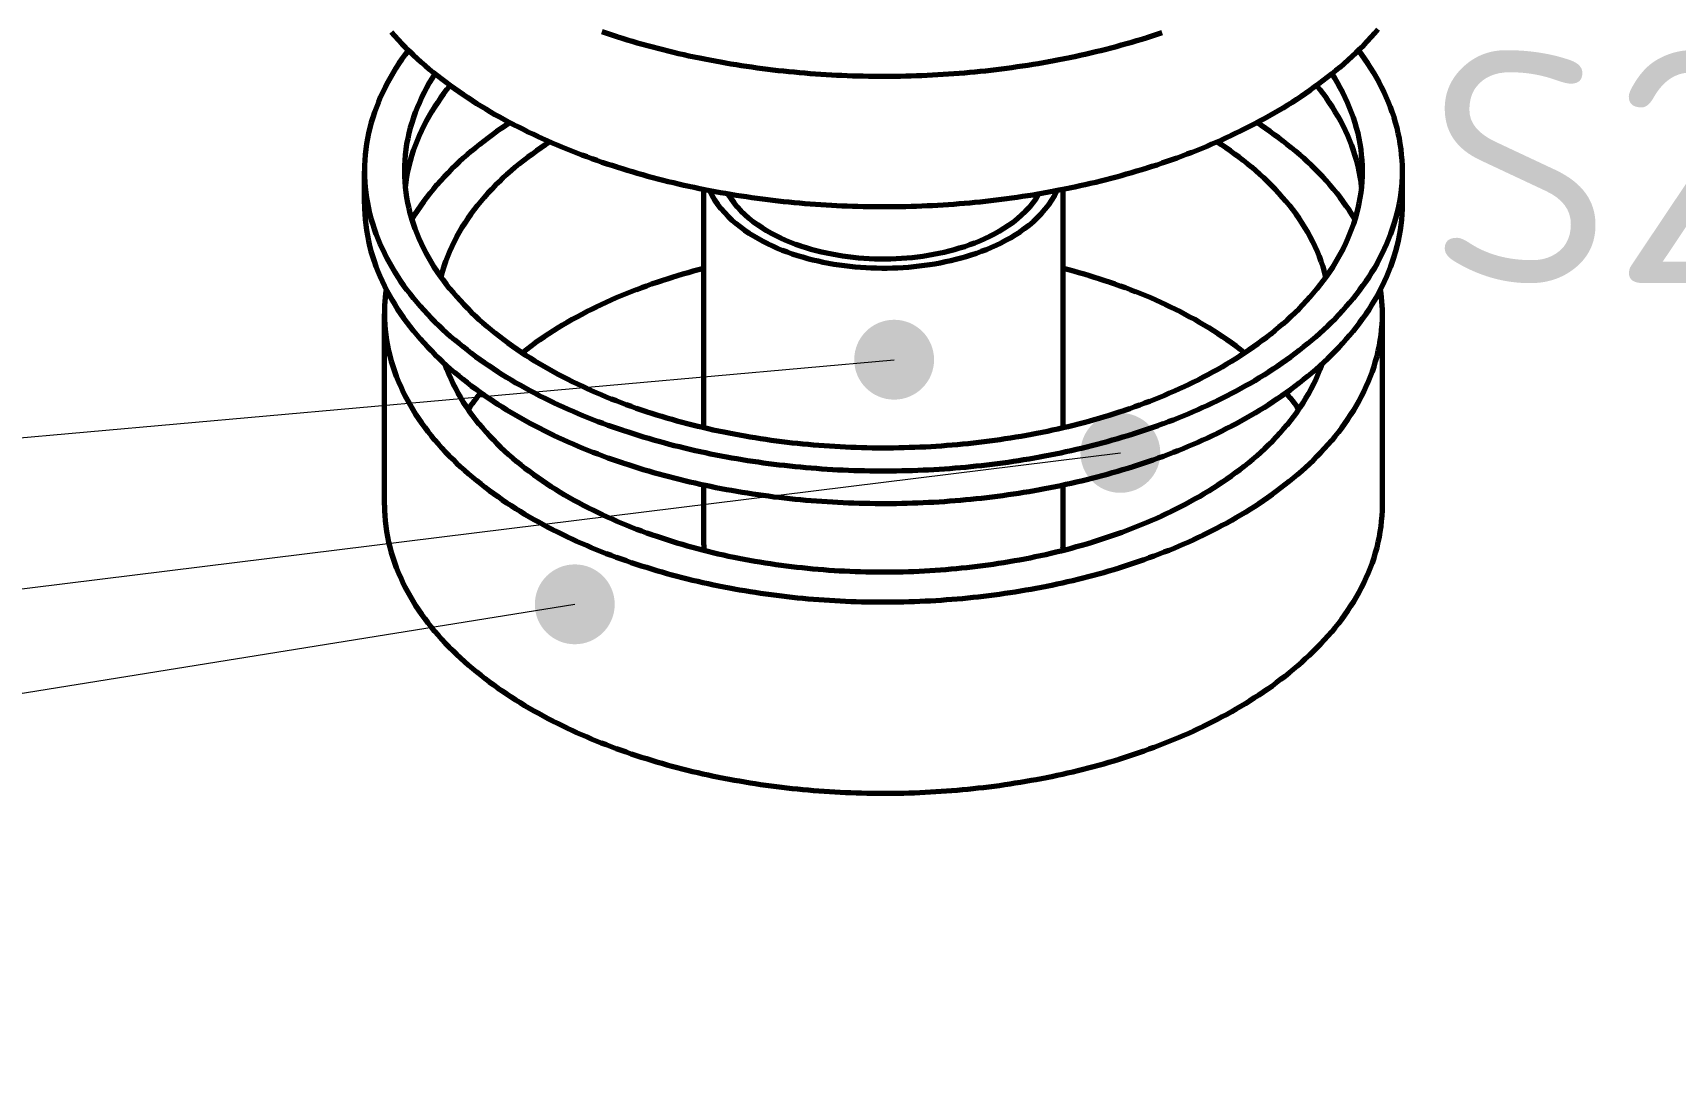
# Model space of a CAD drawing. Header units: millimetres. Extents: x 0 to 841, y 0 to 594.
# Drawn here: x 300.55 to 325.23, y 460.87 to 476.68 of the extents above; entities that cross this region are included whole.
import ezdxf
from ezdxf.enums import TextEntityAlignment as Align

# ---------------------------------------------------------------- set-up
doc = ezdxf.new("R2010")
doc.units = ezdxf.units.MM
for name, color, linetype, lineweight in [('01-VISIBLE', 7, 'CONTINUOUS', 70), ('06-TEXTO', 7, 'CONTINUOUS', 25), ('08-FINA', 5, 'CONTINUOUS', 18)]:
    doc.layers.add(name, color=color, linetype=linetype, lineweight=lineweight)
doc.styles.add('ISO3098', font='isocpeur.ttf')

msp = doc.modelspace()

# ---------------------------------------------------------------- hatches: boundary and pattern name
at = {"layer": '08-FINA'}
h = msp.add_hatch(color=7, dxfattribs=at)
h.dxf.hatch_style = 1
edge = h.paths.add_edge_path()
edge.add_arc((313.493, 471.771), 0.6, 0, 360)
h = msp.add_hatch(color=7, dxfattribs=at)
h.dxf.hatch_style = 1
edge = h.paths.add_edge_path()
edge.add_arc((316.893, 470.371), 0.6, 0, 360)
h = msp.add_hatch(color=7, dxfattribs=at)
h.dxf.hatch_style = 1
edge = h.paths.add_edge_path()
edge.add_arc((308.693, 468.096), 0.6, 0, 360)

# ---------------------------------------------------------------- linework, layer by layer
at = {"layer": '01-VISIBLE'}
for p, q in [((305.532, 474.115), (305.532, 474.605)), ((321.132, 474.115), (321.132, 474.605)), ((310.632, 470.752), (310.632, 474.332)), ((316.032, 470.752), (316.032, 474.332)), ((305.832, 469.588), (305.832, 472.462)), ((320.832, 469.588), (320.832, 472.462)), ((310.632, 468.991), (310.632, 469.89)), ((316.032, 468.991), (316.032, 469.89))]:
    msp.add_line(p, q, dxfattribs=at)
for points in [[(305.931, 476.694), (305.985, 476.634), (306.039, 476.575), (306.094, 476.518), (306.15, 476.461), (306.208, 476.405), (306.266, 476.349), (306.324, 476.295), (306.384, 476.242), (306.444, 476.189), (306.505, 476.137), (306.567, 476.087), (306.63, 476.036), (306.693, 475.987), (306.757, 475.939), (306.821, 475.891), (306.886, 475.844), (306.951, 475.798), (307.017, 475.753), (307.084, 475.709), (307.151, 475.665), (307.218, 475.622), (307.286, 475.58), (307.355, 475.538), (307.424, 475.497), (307.493, 475.457), (307.563, 475.418), (307.633, 475.379), (307.703, 475.341), (307.774, 475.304), (307.845, 475.268), (307.917, 475.232), (307.989, 475.196), (308.061, 475.162), (308.133, 475.128), (308.206, 475.094), (308.279, 475.062), (308.352, 475.029), (308.426, 474.998), (308.5, 474.967), (308.574, 474.937), (308.648, 474.907), (308.723, 474.878), (308.798, 474.849), (308.873, 474.822), (308.948, 474.794), (309.023, 474.767), (309.099, 474.741), (309.175, 474.716), (309.251, 474.691), (309.327, 474.666), (309.403, 474.642), (309.48, 474.619), (309.556, 474.596), (309.633, 474.573), (309.71, 474.551), (309.787, 474.53), (309.865, 474.509), (309.942, 474.489), (310.02, 474.469), (310.097, 474.45), (310.175, 474.431), (310.253, 474.413), (310.331, 474.395), (310.409, 474.378), (310.488, 474.361), (310.566, 474.345), (310.645, 474.329), (310.723, 474.314), (310.802, 474.299), (310.881, 474.285), (310.959, 474.271), (311.038, 474.258), (311.117, 474.245), (311.196, 474.233), (311.275, 474.221), (311.355, 474.209), (311.434, 474.198), (311.513, 474.188), (311.593, 474.178), (311.672, 474.168), (311.752, 474.159), (311.831, 474.15), (311.911, 474.142), (311.991, 474.134), (312.07, 474.127), (312.15, 474.12), (312.23, 474.114), (312.31, 474.108), (312.389, 474.102), (312.469, 474.097), (312.549, 474.093), (312.629, 474.088), (312.709, 474.085), (312.789, 474.081), (312.869, 474.079), (312.949, 474.076), (313.029, 474.074), (313.109, 474.073), (313.189, 474.072), (313.269, 474.071), (313.349, 474.071), (313.429, 474.072), (313.509, 474.072), (313.589, 474.074), (313.669, 474.075), (313.749, 474.077), (313.829, 474.08), (313.909, 474.083), (313.989, 474.086), (314.069, 474.09), (314.149, 474.095), (314.229, 474.099), (314.309, 474.105), (314.389, 474.11), (314.469, 474.116), (314.548, 474.123), (314.628, 474.13), (314.708, 474.138), (314.787, 474.145), (314.867, 474.154), (314.947, 474.163), (315.026, 474.172), (315.106, 474.182), (315.185, 474.192), (315.264, 474.203), (315.344, 474.214), (315.423, 474.226), (315.502, 474.238), (315.581, 474.25), (315.66, 474.264), (315.739, 474.277), (315.817, 474.291), (315.896, 474.306), (315.975, 474.321), (316.053, 474.336), (316.132, 474.352), (316.21, 474.369), (316.288, 474.386), (316.366, 474.403), (316.444, 474.421), (316.522, 474.439), (316.6, 474.458), (316.678, 474.478), (316.755, 474.498), (316.833, 474.518), (316.91, 474.539), (316.987, 474.561), (317.064, 474.583), (317.141, 474.606), (317.217, 474.629), (317.294, 474.652), (317.37, 474.677), (317.446, 474.701), (317.522, 474.727), (317.598, 474.753), (317.673, 474.779), (317.749, 474.806), (317.824, 474.834), (317.899, 474.862), (317.973, 474.891), (318.048, 474.92), (318.122, 474.95), (318.196, 474.98), (318.27, 475.012), (318.343, 475.043), (318.416, 475.076), (318.489, 475.109), (318.562, 475.142), (318.634, 475.177), (318.706, 475.212), (318.778, 475.247), (318.849, 475.283), (318.92, 475.32), (318.991, 475.358), (319.061, 475.396), (319.131, 475.435), (319.201, 475.475)], [(309.099, 476.701), (309.175, 476.675), (309.251, 476.65), (309.327, 476.626), (309.403, 476.602), (309.48, 476.578), (309.556, 476.555), (309.633, 476.533), (309.71, 476.511), (309.787, 476.49), (309.865, 476.469), (309.942, 476.449), (310.02, 476.429), (310.097, 476.41), (310.175, 476.391), (310.253, 476.373), (310.331, 476.355), (310.409, 476.338), (310.488, 476.321), (310.566, 476.305), (310.645, 476.289), (310.723, 476.274), (310.802, 476.259), (310.881, 476.245), (310.959, 476.231), (311.038, 476.217), (311.117, 476.205), (311.196, 476.192), (311.275, 476.18), (311.355, 476.169), (311.434, 476.158), (311.513, 476.147), (311.593, 476.137), (311.672, 476.128), (311.752, 476.118), (311.831, 476.11), (311.911, 476.102), (311.991, 476.094), (312.07, 476.086), (312.15, 476.08), (312.23, 476.073), (312.31, 476.067), (312.389, 476.062), (312.469, 476.057), (312.549, 476.052), (312.629, 476.048), (312.709, 476.044), (312.789, 476.041), (312.869, 476.038), (312.949, 476.036), (313.029, 476.034), (313.109, 476.033), (313.189, 476.032), (313.269, 476.031), (313.349, 476.031), (313.429, 476.031), (313.509, 476.032), (313.589, 476.033), (313.669, 476.035), (313.749, 476.037), (313.829, 476.039), (313.909, 476.042), (313.989, 476.046), (314.069, 476.05), (314.149, 476.054), (314.229, 476.059), (314.309, 476.064), (314.389, 476.07), (314.469, 476.076), (314.548, 476.083), (314.628, 476.09), (314.708, 476.097), (314.787, 476.105), (314.867, 476.113), (314.947, 476.122), (315.026, 476.132), (315.106, 476.142), (315.185, 476.152), (315.264, 476.162), (315.344, 476.174), (315.423, 476.185), (315.502, 476.197), (315.581, 476.21), (315.66, 476.223), (315.739, 476.237), (315.817, 476.251), (315.896, 476.265), (315.975, 476.28), (316.053, 476.296), (316.132, 476.312), (316.21, 476.328), (316.288, 476.345), (316.366, 476.363), (316.444, 476.381), (316.522, 476.399), (316.6, 476.418), (316.678, 476.437), (316.755, 476.457), (316.833, 476.478), (316.91, 476.499), (316.987, 476.52), (317.064, 476.543), (317.141, 476.565), (317.217, 476.588), (317.294, 476.612), (317.37, 476.636), (317.446, 476.661), (317.522, 476.686)], [(319.201, 475.475), (319.271, 475.516), (319.34, 475.557), (319.409, 475.599), (319.478, 475.642), (319.546, 475.686), (319.613, 475.731), (319.68, 475.776), (319.746, 475.822), (319.812, 475.869), (319.878, 475.917), (319.942, 475.965), (320.006, 476.015), (320.07, 476.065), (320.132, 476.116), (320.195, 476.168), (320.256, 476.221), (320.316, 476.274), (320.376, 476.329), (320.435, 476.384), (320.493, 476.441), (320.55, 476.498), (320.606, 476.556), (320.662, 476.615), (320.716, 476.675), (320.769, 476.736)], [(306.193, 476.419), (306.144, 476.353), (306.096, 476.287), (306.05, 476.219), (306.005, 476.15), (305.962, 476.081), (305.921, 476.01), (305.881, 475.938), (305.844, 475.866), (305.808, 475.792), (305.774, 475.718), (305.741, 475.642), (305.711, 475.566), (305.684, 475.489), (305.658, 475.411), (305.634, 475.333), (305.613, 475.254), (305.594, 475.174), (305.578, 475.094), (305.564, 475.013), (305.552, 474.932), (305.543, 474.851), (305.537, 474.769), (305.533, 474.687), (305.532, 474.605)], [(321.132, 474.605), (321.131, 474.687), (321.127, 474.769), (321.12, 474.851), (321.111, 474.932), (321.1, 475.013), (321.086, 475.094), (321.069, 475.174), (321.051, 475.254), (321.029, 475.333), (321.006, 475.411), (320.98, 475.489), (320.952, 475.566), (320.922, 475.642), (320.89, 475.718), (320.856, 475.792), (320.82, 475.866), (320.782, 475.938), (320.743, 476.01), (320.701, 476.081), (320.658, 476.15), (320.614, 476.219), (320.568, 476.287), (320.52, 476.353), (320.471, 476.419)], [(306.592, 476.067), (306.548, 475.998), (306.506, 475.928), (306.466, 475.856), (306.427, 475.784), (306.391, 475.711), (306.357, 475.636), (306.325, 475.561), (306.295, 475.485), (306.267, 475.408), (306.242, 475.33), (306.219, 475.252), (306.199, 475.172), (306.182, 475.093), (306.166, 475.012), (306.154, 474.931), (306.144, 474.85), (306.137, 474.769), (306.133, 474.687), (306.132, 474.605)], [(306.822, 475.891), (306.771, 475.828), (306.722, 475.763), (306.674, 475.698), (306.628, 475.632), (306.583, 475.564), (306.541, 475.496), (306.499, 475.426), (306.46, 475.356), (306.422, 475.284), (306.387, 475.212), (306.353, 475.138), (306.322, 475.063), (306.292, 474.988), (306.265, 474.912), (306.241, 474.835), (306.218, 474.757), (306.198, 474.679), (306.181, 474.6), (306.166, 474.52), (306.154, 474.441), (306.144, 474.36)], [(320.519, 474.36), (320.51, 474.441), (320.498, 474.52), (320.483, 474.6), (320.465, 474.679), (320.445, 474.757), (320.423, 474.835), (320.398, 474.912), (320.371, 474.988), (320.342, 475.063), (320.311, 475.138), (320.277, 475.212), (320.241, 475.284), (320.204, 475.356), (320.164, 475.426), (320.123, 475.496), (320.08, 475.564), (320.036, 475.632), (319.989, 475.698), (319.942, 475.763), (319.893, 475.828), (319.842, 475.891)], [(320.532, 474.605), (320.53, 474.687), (320.526, 474.769), (320.519, 474.85), (320.51, 474.931), (320.497, 475.012), (320.482, 475.093), (320.465, 475.172), (320.444, 475.252), (320.422, 475.33), (320.396, 475.408), (320.369, 475.485), (320.339, 475.561), (320.307, 475.636), (320.273, 475.711), (320.236, 475.784), (320.198, 475.856), (320.158, 475.928), (320.116, 475.998), (320.072, 476.067)], [(307.718, 475.333), (307.651, 475.289), (307.585, 475.244), (307.519, 475.198), (307.453, 475.151), (307.389, 475.103), (307.325, 475.054), (307.261, 475.005), (307.199, 474.954), (307.137, 474.903), (307.076, 474.85), (307.016, 474.797), (306.957, 474.743), (306.898, 474.687), (306.841, 474.631), (306.784, 474.574), (306.729, 474.516), (306.675, 474.456), (306.622, 474.396), (306.57, 474.335), (306.519, 474.272), (306.469, 474.209), (306.421, 474.144), (306.374, 474.079), (306.329, 474.012), (306.285, 473.945), (306.243, 473.876)], [(320.42, 473.876), (320.378, 473.945), (320.335, 474.012), (320.289, 474.079), (320.243, 474.144), (320.194, 474.209), (320.145, 474.272), (320.094, 474.335), (320.042, 474.396), (319.989, 474.456), (319.935, 474.516), (319.879, 474.574), (319.823, 474.631), (319.765, 474.687), (319.707, 474.743), (319.648, 474.797), (319.588, 474.85), (319.527, 474.903), (319.465, 474.954), (319.402, 475.005), (319.339, 475.054), (319.275, 475.103), (319.21, 475.151), (319.145, 475.198), (319.079, 475.244), (319.013, 475.289), (318.945, 475.333)], [(308.317, 475.045), (308.25, 475), (308.183, 474.955), (308.116, 474.908), (308.051, 474.861), (307.986, 474.813), (307.922, 474.763), (307.859, 474.713), (307.796, 474.661), (307.735, 474.609), (307.674, 474.555), (307.614, 474.501), (307.556, 474.445), (307.498, 474.388), (307.442, 474.33), (307.387, 474.271), (307.333, 474.21), (307.28, 474.149), (307.229, 474.086), (307.179, 474.022), (307.131, 473.957), (307.084, 473.891), (307.04, 473.824), (306.996, 473.755), (306.955, 473.686), (306.916, 473.615), (306.878, 473.543), (306.843, 473.471), (306.81, 473.397), (306.779, 473.322), (306.751, 473.246), (306.725, 473.17), (306.701, 473.092), (306.68, 473.014)], [(319.983, 473.014), (319.963, 473.092), (319.939, 473.17), (319.913, 473.246), (319.885, 473.322), (319.854, 473.397), (319.821, 473.471), (319.786, 473.543), (319.748, 473.615), (319.709, 473.686), (319.667, 473.755), (319.624, 473.824), (319.579, 473.891), (319.533, 473.957), (319.484, 474.022), (319.435, 474.086), (319.384, 474.149), (319.331, 474.21), (319.277, 474.271), (319.222, 474.33), (319.165, 474.388), (319.108, 474.445), (319.049, 474.501), (318.99, 474.555), (318.929, 474.609), (318.868, 474.661), (318.805, 474.713), (318.742, 474.763), (318.678, 474.813), (318.613, 474.861), (318.547, 474.908), (318.481, 474.955), (318.414, 475), (318.346, 475.045)], [(305.532, 474.605), (305.533, 474.525), (305.537, 474.445), (305.543, 474.365), (305.552, 474.285), (305.563, 474.205), (305.576, 474.126), (305.592, 474.048), (305.61, 473.969), (305.63, 473.892), (305.653, 473.815), (305.678, 473.739), (305.705, 473.663), (305.733, 473.588), (305.764, 473.514), (305.797, 473.441), (305.832, 473.368), (305.868, 473.297), (305.907, 473.226), (305.946, 473.157), (305.988, 473.088), (306.031, 473.02), (306.076, 472.953), (306.121, 472.888), (306.169, 472.823), (306.217, 472.759), (306.267, 472.696), (306.319, 472.634), (306.371, 472.573), (306.424, 472.514), (306.479, 472.455), (306.534, 472.397), (306.591, 472.34), (306.648, 472.284), (306.707, 472.229), (306.766, 472.174), (306.826, 472.121), (306.887, 472.069), (306.948, 472.017), (307.011, 471.967), (307.074, 471.917), (307.138, 471.868), (307.202, 471.821), (307.267, 471.773), (307.333, 471.727), (307.399, 471.682), (307.465, 471.637), (307.533, 471.594), (307.601, 471.551), (307.669, 471.508), (307.738, 471.467), (307.807, 471.426), (307.877, 471.387), (307.947, 471.347), (308.017, 471.309), (308.088, 471.271), (308.159, 471.235), (308.231, 471.198), (308.303, 471.163), (308.375, 471.128), (308.448, 471.094), (308.521, 471.061), (308.594, 471.028), (308.668, 470.996), (308.742, 470.964), (308.816, 470.934), (308.89, 470.903), (308.965, 470.874), (309.04, 470.845), (309.115, 470.817), (309.19, 470.789), (309.266, 470.762), (309.341, 470.736), (309.417, 470.71), (309.494, 470.685), (309.57, 470.66), (309.647, 470.636), (309.723, 470.613), (309.8, 470.59), (309.877, 470.568), (309.955, 470.546), (310.032, 470.525), (310.11, 470.504), (310.187, 470.484), (310.265, 470.465), (310.343, 470.446), (310.421, 470.427), (310.5, 470.409), (310.578, 470.392), (310.656, 470.375), (310.735, 470.359), (310.814, 470.343), (310.892, 470.328), (310.971, 470.313), (311.05, 470.299), (311.129, 470.285), (311.209, 470.272), (311.288, 470.259), (311.367, 470.247), (311.447, 470.235), (311.526, 470.224), (311.606, 470.214), (311.685, 470.203), (311.765, 470.194), (311.845, 470.185), (311.924, 470.176), (312.004, 470.168), (312.084, 470.16), (312.164, 470.153), (312.244, 470.146), (312.324, 470.14), (312.404, 470.134), (312.484, 470.129), (312.564, 470.124), (312.644, 470.119), (312.725, 470.116), (312.805, 470.112), (312.885, 470.109), (312.965, 470.107), (313.045, 470.105), (313.126, 470.103), (313.206, 470.102), (313.286, 470.102), (313.366, 470.102), (313.447, 470.102), (313.527, 470.103), (313.607, 470.105), (313.687, 470.107), (313.768, 470.109), (313.848, 470.112), (313.928, 470.115), (314.008, 470.119), (314.088, 470.123), (314.169, 470.128), (314.249, 470.133), (314.329, 470.139), (314.409, 470.145), (314.489, 470.152), (314.569, 470.159), (314.648, 470.167), (314.728, 470.175), (314.808, 470.183), (314.888, 470.192), (314.968, 470.202), (315.047, 470.212), (315.127, 470.223), (315.206, 470.234), (315.286, 470.245), (315.365, 470.258), (315.444, 470.27), (315.523, 470.283), (315.602, 470.297), (315.681, 470.311), (315.76, 470.326), (315.839, 470.341), (315.918, 470.357), (315.997, 470.373), (316.075, 470.39), (316.153, 470.407), (316.232, 470.425), (316.31, 470.443), (316.388, 470.462), (316.466, 470.481), (316.543, 470.501), (316.621, 470.522), (316.698, 470.543), (316.776, 470.565), (316.853, 470.587), (316.93, 470.61), (317.007, 470.633), (317.083, 470.657), (317.16, 470.681), (317.236, 470.707), (317.312, 470.732), (317.388, 470.759), (317.463, 470.785), (317.539, 470.813), (317.614, 470.841), (317.689, 470.87), (317.763, 470.899), (317.838, 470.929), (317.912, 470.96), (317.986, 470.991), (318.06, 471.023), (318.133, 471.056), (318.206, 471.089), (318.279, 471.123), (318.351, 471.158), (318.423, 471.193), (318.495, 471.23), (318.566, 471.266), (318.637, 471.304), (318.707, 471.342), (318.778, 471.381), (318.847, 471.421)], [(306.132, 474.605), (306.133, 474.525), (306.137, 474.445), (306.144, 474.365), (306.153, 474.285), (306.165, 474.206), (306.18, 474.127), (306.197, 474.048), (306.216, 473.97), (306.238, 473.893), (306.263, 473.817), (306.289, 473.741), (306.318, 473.666), (306.349, 473.592), (306.382, 473.519), (306.417, 473.446), (306.454, 473.375), (306.493, 473.305), (306.534, 473.236), (306.576, 473.168), (306.62, 473.1), (306.666, 473.034), (306.713, 472.969), (306.761, 472.905), (306.811, 472.842), (306.863, 472.781), (306.915, 472.72), (306.969, 472.66), (307.024, 472.601), (307.08, 472.544), (307.136, 472.487), (307.194, 472.432), (307.253, 472.377), (307.313, 472.324), (307.374, 472.271), (307.436, 472.22), (307.498, 472.169), (307.561, 472.119), (307.625, 472.071), (307.689, 472.023), (307.755, 471.976), (307.821, 471.93), (307.887, 471.885), (307.954, 471.841), (308.022, 471.798), (308.09, 471.755), (308.159, 471.714), (308.228, 471.673), (308.298, 471.633), (308.368, 471.594), (308.438, 471.556), (308.509, 471.519), (308.581, 471.482), (308.653, 471.446), (308.725, 471.411), (308.797, 471.376), (308.87, 471.343), (308.943, 471.31), (309.017, 471.277), (309.091, 471.246), (309.165, 471.215), (309.239, 471.185), (309.314, 471.156), (309.389, 471.127), (309.464, 471.099), (309.54, 471.072), (309.616, 471.045), (309.691, 471.019), (309.768, 470.993), (309.844, 470.969), (309.921, 470.944), (309.997, 470.921), (310.074, 470.898), (310.151, 470.876), (310.229, 470.854), (310.306, 470.833), (310.384, 470.813), (310.462, 470.793), (310.54, 470.774), (310.618, 470.755), (310.696, 470.737), (310.774, 470.719), (310.853, 470.702), (310.931, 470.686), (311.01, 470.67), (311.089, 470.655), (311.168, 470.64), (311.247, 470.626), (311.326, 470.613), (311.405, 470.6), (311.485, 470.587), (311.564, 470.576), (311.644, 470.564), (311.723, 470.553), (311.803, 470.543), (311.883, 470.533), (311.962, 470.524), (312.042, 470.516), (312.122, 470.507), (312.202, 470.5), (312.282, 470.493), (312.362, 470.486), (312.442, 470.48), (312.522, 470.475), (312.602, 470.47), (312.682, 470.465), (312.763, 470.461), (312.843, 470.458), (312.923, 470.455), (313.003, 470.453), (313.084, 470.451), (313.164, 470.449), (313.244, 470.449), (313.324, 470.448), (313.405, 470.449), (313.485, 470.449), (313.565, 470.45), (313.646, 470.452), (313.726, 470.455), (313.806, 470.457), (313.886, 470.461), (313.967, 470.464), (314.047, 470.469), (314.127, 470.474), (314.207, 470.479), (314.287, 470.485), (314.367, 470.491), (314.447, 470.498), (314.527, 470.506), (314.607, 470.514), (314.687, 470.523), (314.767, 470.532), (314.846, 470.541), (314.926, 470.551), (315.005, 470.562), (315.085, 470.573), (315.164, 470.585), (315.244, 470.598), (315.323, 470.61), (315.402, 470.624), (315.481, 470.638), (315.56, 470.652), (315.639, 470.667), (315.718, 470.683), (315.796, 470.699), (315.875, 470.716), (315.953, 470.734), (316.032, 470.752), (316.11, 470.77), (316.188, 470.789), (316.265, 470.809), (316.343, 470.829), (316.421, 470.85), (316.498, 470.872), (316.575, 470.894), (316.652, 470.917), (316.729, 470.94), (316.806, 470.964), (316.882, 470.989), (316.958, 471.014), (317.034, 471.04), (317.11, 471.067), (317.186, 471.094), (317.261, 471.122), (317.336, 471.15), (317.411, 471.18), (317.485, 471.21), (317.559, 471.24), (317.633, 471.272), (317.707, 471.304), (317.78, 471.337), (317.853, 471.37), (317.926, 471.404), (317.998, 471.439), (318.07, 471.475), (318.141, 471.512), (318.212, 471.549), (318.283, 471.587), (318.353, 471.626), (318.423, 471.666)], [(318.423, 471.666), (318.493, 471.707), (318.562, 471.748), (318.63, 471.791), (318.698, 471.834), (318.766, 471.878), (318.833, 471.923), (318.899, 471.969), (318.964, 472.016), (319.029, 472.064), (319.093, 472.112), (319.157, 472.162), (319.22, 472.213), (319.282, 472.264), (319.343, 472.317), (319.403, 472.37), (319.462, 472.425), (319.52, 472.481), (319.578, 472.537), (319.634, 472.595), (319.689, 472.654), (319.743, 472.714), (319.796, 472.775), (319.848, 472.837), (319.898, 472.9), (319.947, 472.964), (319.994, 473.029), (320.04, 473.095), (320.084, 473.162), (320.127, 473.231), (320.168, 473.3), (320.207, 473.371), (320.244, 473.442), (320.28, 473.515), (320.313, 473.588), (320.344, 473.662), (320.373, 473.738), (320.4, 473.814), (320.425, 473.89), (320.447, 473.968), (320.466, 474.046), (320.484, 474.125), (320.498, 474.204), (320.51, 474.284), (320.52, 474.364), (320.526, 474.444), (320.531, 474.525), (320.532, 474.605)], [(318.847, 471.421), (318.917, 471.461), (318.986, 471.503), (319.054, 471.545), (319.122, 471.588), (319.19, 471.632), (319.257, 471.676), (319.323, 471.722), (319.389, 471.768), (319.454, 471.815), (319.519, 471.863), (319.583, 471.912), (319.646, 471.962), (319.709, 472.012), (319.771, 472.064), (319.832, 472.116), (319.892, 472.169), (319.952, 472.224), (320.01, 472.279), (320.068, 472.335), (320.125, 472.392), (320.18, 472.45), (320.235, 472.509), (320.289, 472.569), (320.341, 472.63), (320.393, 472.692), (320.443, 472.755), (320.492, 472.819), (320.539, 472.884), (320.586, 472.949), (320.63, 473.016), (320.674, 473.084), (320.715, 473.153), (320.755, 473.223), (320.794, 473.294), (320.83, 473.365), (320.865, 473.438), (320.898, 473.511), (320.929, 473.585), (320.958, 473.66), (320.985, 473.736), (321.01, 473.813), (321.033, 473.89), (321.053, 473.968), (321.072, 474.046), (321.087, 474.125), (321.101, 474.204), (321.112, 474.284), (321.121, 474.364), (321.127, 474.444), (321.131, 474.525), (321.132, 474.605)], [(305.543, 474.36), (305.54, 474.32), (305.537, 474.279), (305.535, 474.238), (305.533, 474.197), (305.532, 474.156), (305.532, 474.115)], [(310.718, 474.315), (310.754, 474.243), (310.795, 474.173), (310.84, 474.107), (310.889, 474.043), (310.941, 473.982), (310.997, 473.924), (311.055, 473.869), (311.116, 473.816), (311.179, 473.766), (311.244, 473.718), (311.31, 473.673), (311.378, 473.631), (311.448, 473.59), (311.518, 473.552), (311.59, 473.515), (311.663, 473.481), (311.737, 473.449), (311.811, 473.419), (311.886, 473.39), (311.962, 473.363), (312.038, 473.338), (312.115, 473.315), (312.193, 473.293), (312.271, 473.273), (312.349, 473.255), (312.428, 473.238), (312.506, 473.222), (312.586, 473.208), (312.665, 473.196), (312.745, 473.185), (312.825, 473.176), (312.905, 473.167), (312.985, 473.161), (313.065, 473.155), (313.145, 473.151), (313.226, 473.149), (313.306, 473.148), (313.386, 473.148), (313.467, 473.15), (313.547, 473.153), (313.628, 473.157), (313.708, 473.163), (313.788, 473.17), (313.868, 473.179), (313.948, 473.189), (314.027, 473.2), (314.106, 473.213), (314.186, 473.228), (314.264, 473.244), (314.343, 473.261), (314.421, 473.28), (314.499, 473.301), (314.576, 473.323), (314.653, 473.347), (314.729, 473.373), (314.805, 473.4), (314.879, 473.429), (314.954, 473.46), (315.027, 473.493), (315.099, 473.528), (315.171, 473.565), (315.241, 473.604)], [(310.994, 474.265), (311.036, 474.196), (311.083, 474.131), (311.134, 474.068), (311.189, 474.009), (311.247, 473.953), (311.308, 473.899), (311.371, 473.849), (311.437, 473.801), (311.504, 473.756), (311.573, 473.714), (311.643, 473.674), (311.715, 473.636), (311.787, 473.601), (311.861, 473.568), (311.936, 473.537), (312.011, 473.508), (312.088, 473.481), (312.165, 473.456), (312.242, 473.433), (312.32, 473.412), (312.399, 473.392), (312.478, 473.375), (312.557, 473.359), (312.636, 473.344), (312.716, 473.332), (312.796, 473.32), (312.877, 473.311), (312.957, 473.303), (313.038, 473.297), (313.118, 473.292), (313.199, 473.288), (313.28, 473.287), (313.361, 473.286), (313.442, 473.288), (313.523, 473.291), (313.603, 473.295), (313.684, 473.301), (313.764, 473.308), (313.845, 473.318), (313.925, 473.328), (314.005, 473.341), (314.085, 473.354), (314.164, 473.37), (314.243, 473.387), (314.322, 473.406), (314.4, 473.427), (314.477, 473.45), (314.554, 473.474), (314.631, 473.5), (314.707, 473.529), (314.782, 473.559), (314.856, 473.592), (314.929, 473.626), (315.001, 473.663), (315.071, 473.702)], [(315.071, 473.702), (315.143, 473.745), (315.212, 473.791), (315.28, 473.839), (315.345, 473.89), (315.408, 473.945), (315.468, 474.002), (315.525, 474.063), (315.578, 474.127), (315.626, 474.195), (315.67, 474.265)], [(315.241, 473.604), (315.314, 473.648), (315.385, 473.694), (315.454, 473.743), (315.521, 473.794), (315.586, 473.849), (315.649, 473.906), (315.708, 473.966), (315.764, 474.03), (315.816, 474.096), (315.864, 474.166), (315.908, 474.239), (315.945, 474.315)], [(321.132, 474.115), (321.132, 474.156), (321.131, 474.197), (321.129, 474.238), (321.127, 474.279), (321.124, 474.32), (321.12, 474.36)], [(305.532, 474.115), (305.533, 474.035), (305.537, 473.955), (305.543, 473.875), (305.552, 473.795), (305.563, 473.716), (305.576, 473.636), (305.592, 473.558), (305.61, 473.48), (305.63, 473.402), (305.653, 473.325), (305.678, 473.249), (305.705, 473.173), (305.733, 473.098), (305.764, 473.024), (305.797, 472.951), (305.832, 472.878), (305.868, 472.807), (305.907, 472.736), (305.946, 472.667), (305.988, 472.598), (306.031, 472.53), (306.076, 472.464), (306.121, 472.398), (306.169, 472.333), (306.217, 472.269), (306.267, 472.206), (306.319, 472.144), (306.371, 472.084), (306.424, 472.024), (306.479, 471.965), (306.534, 471.907), (306.591, 471.85), (306.648, 471.794), (306.707, 471.739), (306.766, 471.684), (306.826, 471.631), (306.887, 471.579), (306.948, 471.527), (307.011, 471.477), (307.074, 471.427), (307.138, 471.379), (307.202, 471.331), (307.267, 471.284), (307.333, 471.237), (307.399, 471.192), (307.465, 471.147), (307.533, 471.104), (307.601, 471.061), (307.669, 471.019), (307.738, 470.977), (307.807, 470.937), (307.877, 470.897), (307.947, 470.858), (308.017, 470.819), (308.088, 470.782), (308.159, 470.745), (308.231, 470.708), (308.303, 470.673), (308.375, 470.638), (308.448, 470.604), (308.521, 470.571), (308.594, 470.538), (308.668, 470.506), (308.742, 470.474), (308.816, 470.444), (308.89, 470.414), (308.965, 470.384), (309.04, 470.355), (309.115, 470.327), (309.19, 470.299), (309.266, 470.272), (309.341, 470.246), (309.417, 470.22), (309.494, 470.195), (309.57, 470.17), (309.647, 470.146), (309.723, 470.123), (309.8, 470.1), (309.877, 470.078), (309.955, 470.056), (310.032, 470.035), (310.11, 470.014), (310.187, 469.994), (310.265, 469.975), (310.343, 469.956), (310.421, 469.937), (310.5, 469.919), (310.578, 469.902), (310.656, 469.885), (310.735, 469.869), (310.814, 469.853), (310.892, 469.838), (310.971, 469.823), (311.05, 469.809), (311.129, 469.795), (311.209, 469.782), (311.288, 469.769), (311.367, 469.757), (311.447, 469.746), (311.526, 469.734), (311.606, 469.724), (311.685, 469.713), (311.765, 469.704), (311.845, 469.695), (311.924, 469.686), (312.004, 469.678), (312.084, 469.67), (312.164, 469.663), (312.244, 469.656), (312.324, 469.65), (312.404, 469.644), (312.484, 469.639), (312.564, 469.634), (312.644, 469.63), (312.725, 469.626), (312.805, 469.622), (312.885, 469.619), (312.965, 469.617), (313.045, 469.615), (313.126, 469.614), (313.206, 469.613), (313.286, 469.612), (313.366, 469.612), (313.447, 469.612), (313.527, 469.613), (313.607, 469.615), (313.687, 469.617), (313.768, 469.619), (313.848, 469.622), (313.928, 469.625), (314.008, 469.629), (314.088, 469.633), (314.169, 469.638), (314.249, 469.643), (314.329, 469.649), (314.409, 469.655), (314.489, 469.662), (314.569, 469.669), (314.648, 469.677), (314.728, 469.685), (314.808, 469.693), (314.888, 469.702), (314.968, 469.712), (315.047, 469.722), (315.127, 469.733), (315.206, 469.744), (315.286, 469.756), (315.365, 469.768), (315.444, 469.78), (315.523, 469.793), (315.602, 469.807), (315.681, 469.821), (315.76, 469.836), (315.839, 469.851), (315.918, 469.867), (315.997, 469.883), (316.075, 469.9), (316.153, 469.917), (316.232, 469.935), (316.31, 469.953), (316.388, 469.972), (316.466, 469.991), (316.543, 470.011), (316.621, 470.032), (316.698, 470.053), (316.776, 470.075), (316.853, 470.097), (316.93, 470.12), (317.007, 470.143), (317.083, 470.167), (317.16, 470.192), (317.236, 470.217), (317.312, 470.242), (317.388, 470.269), (317.463, 470.296), (317.539, 470.323), (317.614, 470.351), (317.689, 470.38), (317.763, 470.409), (317.838, 470.439), (317.912, 470.47), (317.986, 470.501), (318.06, 470.533), (318.133, 470.566), (318.206, 470.599), (318.279, 470.633), (318.351, 470.668), (318.423, 470.704), (318.495, 470.74), (318.566, 470.776), (318.637, 470.814), (318.707, 470.852), (318.778, 470.891), (318.847, 470.931)], [(318.847, 470.931), (318.917, 470.972), (318.986, 471.013), (319.054, 471.055), (319.122, 471.098), (319.19, 471.142), (319.257, 471.186), (319.323, 471.232), (319.389, 471.278), (319.454, 471.325), (319.519, 471.373), (319.583, 471.422), (319.646, 471.472), (319.709, 471.522), (319.771, 471.574), (319.832, 471.626), (319.892, 471.679), (319.952, 471.734), (320.01, 471.789), (320.068, 471.845), (320.125, 471.902), (320.18, 471.96), (320.235, 472.019), (320.289, 472.079), (320.341, 472.14), (320.393, 472.202), (320.443, 472.265), (320.492, 472.329), (320.539, 472.394), (320.586, 472.46), (320.63, 472.526), (320.674, 472.594), (320.715, 472.663), (320.755, 472.733), (320.794, 472.804), (320.83, 472.875), (320.865, 472.948), (320.898, 473.021), (320.929, 473.095), (320.958, 473.171), (320.985, 473.246), (321.01, 473.323), (321.033, 473.4), (321.053, 473.478), (321.072, 473.556), (321.087, 473.635), (321.101, 473.715), (321.112, 473.794), (321.121, 473.874), (321.127, 473.954), (321.131, 474.035), (321.132, 474.115)], [(310.632, 473.141), (310.553, 473.12), (310.473, 473.099), (310.395, 473.077), (310.316, 473.055), (310.237, 473.032), (310.159, 473.008), (310.081, 472.983), (310.003, 472.958), (309.925, 472.932), (309.848, 472.905), (309.771, 472.878), (309.694, 472.85), (309.617, 472.821), (309.541, 472.791), (309.465, 472.761), (309.389, 472.73), (309.314, 472.698), (309.239, 472.665), (309.164, 472.631), (309.09, 472.597), (309.016, 472.562), (308.942, 472.526), (308.869, 472.489), (308.797, 472.451), (308.724, 472.412), (308.653, 472.373), (308.581, 472.332), (308.511, 472.291), (308.441, 472.248), (308.371, 472.205), (308.302, 472.161), (308.234, 472.116), (308.166, 472.069), (308.099, 472.022), (308.033, 471.974), (307.968, 471.925), (307.903, 471.875)], [(318.761, 471.875), (318.696, 471.925), (318.631, 471.974), (318.564, 472.022), (318.497, 472.069), (318.43, 472.116), (318.361, 472.161), (318.293, 472.205), (318.223, 472.248), (318.153, 472.291), (318.082, 472.332), (318.011, 472.373), (317.939, 472.412), (317.867, 472.451), (317.795, 472.489), (317.722, 472.526), (317.648, 472.562), (317.574, 472.597), (317.5, 472.631), (317.425, 472.665), (317.35, 472.698), (317.275, 472.73), (317.199, 472.761), (317.123, 472.791), (317.047, 472.821), (316.97, 472.85), (316.893, 472.878), (316.816, 472.905), (316.739, 472.932), (316.661, 472.958), (316.583, 472.983), (316.505, 473.008), (316.427, 473.032), (316.348, 473.055), (316.269, 473.077), (316.19, 473.099), (316.111, 473.12), (316.032, 473.141)], [(305.858, 472.826), (305.85, 472.766), (305.844, 472.705), (305.839, 472.644), (305.835, 472.584), (305.833, 472.523), (305.832, 472.462)], [(320.832, 472.462), (320.831, 472.523), (320.829, 472.584), (320.825, 472.644), (320.82, 472.705), (320.813, 472.766), (320.805, 472.826)], [(305.832, 472.462), (305.833, 472.382), (305.837, 472.302), (305.843, 472.222), (305.852, 472.143), (305.864, 472.063), (305.878, 471.984), (305.894, 471.906), (305.913, 471.828), (305.934, 471.751), (305.957, 471.674), (305.982, 471.599), (306.01, 471.523), (306.04, 471.449), (306.072, 471.376), (306.105, 471.303), (306.141, 471.231), (306.179, 471.161), (306.218, 471.091), (306.259, 471.022), (306.301, 470.954), (306.345, 470.887), (306.391, 470.821), (306.438, 470.757), (306.486, 470.693), (306.536, 470.63), (306.587, 470.568), (306.639, 470.508), (306.692, 470.448), (306.747, 470.389), (306.802, 470.332), (306.859, 470.275), (306.916, 470.219), (306.975, 470.164), (307.034, 470.111), (307.094, 470.058), (307.155, 470.006), (307.217, 469.955), (307.279, 469.905), (307.343, 469.856), (307.406, 469.807), (307.471, 469.76), (307.536, 469.714), (307.602, 469.668), (307.668, 469.623), (307.735, 469.579), (307.803, 469.536), (307.871, 469.494), (307.939, 469.452), (308.008, 469.412), (308.078, 469.372), (308.148, 469.333), (308.218, 469.295), (308.289, 469.257), (308.36, 469.22), (308.431, 469.184), (308.503, 469.149), (308.575, 469.114), (308.648, 469.08), (308.721, 469.047), (308.794, 469.014), (308.867, 468.983), (308.941, 468.951), (309.015, 468.921), (309.089, 468.891), (309.164, 468.862), (309.239, 468.834), (309.314, 468.806), (309.389, 468.778), (309.464, 468.752), (309.54, 468.726), (309.616, 468.701), (309.692, 468.676), (309.769, 468.652), (309.845, 468.628), (309.922, 468.605), (309.999, 468.583), (310.076, 468.561), (310.153, 468.54), (310.23, 468.519), (310.308, 468.499), (310.386, 468.48), (310.463, 468.461), (310.541, 468.443), (310.619, 468.425), (310.698, 468.408), (310.776, 468.391), (310.854, 468.375), (310.933, 468.359), (311.011, 468.344), (311.09, 468.33), (311.169, 468.316), (311.248, 468.302), (311.327, 468.289), (311.406, 468.277), (311.485, 468.265), (311.564, 468.254), (311.644, 468.243), (311.723, 468.233), (311.803, 468.223), (311.882, 468.213), (311.962, 468.205), (312.041, 468.196), (312.121, 468.189), (312.201, 468.181), (312.281, 468.175), (312.36, 468.168), (312.44, 468.163), (312.52, 468.157), (312.6, 468.152), (312.68, 468.148), (312.76, 468.144), (312.84, 468.141), (312.92, 468.138), (313, 468.136), (313.08, 468.134), (313.16, 468.133), (313.24, 468.132), (313.32, 468.132), (313.4, 468.132), (313.48, 468.133), (313.56, 468.134), (313.64, 468.135), (313.72, 468.138), (313.8, 468.14), (313.88, 468.143), (313.96, 468.147), (314.04, 468.151), (314.12, 468.156), (314.2, 468.161), (314.28, 468.167), (314.36, 468.173), (314.44, 468.179), (314.519, 468.186), (314.599, 468.194), (314.679, 468.202), (314.758, 468.211), (314.838, 468.22), (314.917, 468.23), (314.997, 468.24), (315.076, 468.251), (315.155, 468.262), (315.235, 468.273), (315.314, 468.286), (315.393, 468.298), (315.472, 468.312), (315.551, 468.326), (315.629, 468.34), (315.708, 468.355), (315.786, 468.37), (315.865, 468.386), (315.943, 468.403), (316.022, 468.42), (316.1, 468.437), (316.178, 468.456), (316.255, 468.474), (316.333, 468.494), (316.411, 468.513), (316.488, 468.534), (316.565, 468.555), (316.642, 468.576), (316.719, 468.599), (316.796, 468.621), (316.873, 468.645), (316.949, 468.669), (317.025, 468.693), (317.101, 468.718), (317.177, 468.744), (317.253, 468.771), (317.328, 468.798), (317.403, 468.825), (317.478, 468.854), (317.553, 468.883), (317.627, 468.912), (317.701, 468.942), (317.775, 468.973), (317.849, 469.005), (317.922, 469.037), (317.995, 469.07), (318.067, 469.104), (318.14, 469.139), (318.212, 469.174), (318.283, 469.21), (318.354, 469.246), (318.425, 469.283), (318.496, 469.322), (318.566, 469.36), (318.635, 469.4)], [(318.635, 469.4), (318.705, 469.441), (318.774, 469.482), (318.842, 469.524), (318.91, 469.568), (318.978, 469.612), (319.045, 469.656), (319.111, 469.702), (319.177, 469.749), (319.242, 469.796), (319.306, 469.844), (319.37, 469.894), (319.433, 469.944), (319.495, 469.995), (319.557, 470.047), (319.618, 470.1), (319.677, 470.154), (319.736, 470.209), (319.794, 470.264), (319.851, 470.321), (319.907, 470.379), (319.962, 470.438), (320.016, 470.498), (320.069, 470.559), (320.12, 470.621), (320.17, 470.684), (320.219, 470.748), (320.267, 470.813), (320.313, 470.879), (320.357, 470.946), (320.4, 471.014), (320.442, 471.083), (320.481, 471.153), (320.519, 471.225), (320.555, 471.297), (320.589, 471.37), (320.621, 471.443), (320.652, 471.518), (320.68, 471.594), (320.705, 471.67), (320.729, 471.747), (320.75, 471.825), (320.769, 471.903), (320.786, 471.982), (320.8, 472.061), (320.811, 472.141), (320.82, 472.221), (320.827, 472.301), (320.831, 472.381), (320.832, 472.462)], [(306.74, 471.708), (306.767, 471.633), (306.797, 471.558), (306.829, 471.485), (306.862, 471.412), (306.899, 471.341), (306.937, 471.27), (306.977, 471.201), (307.018, 471.133), (307.062, 471.066), (307.107, 471), (307.154, 470.935), (307.203, 470.871), (307.253, 470.809), (307.304, 470.747), (307.356, 470.687), (307.41, 470.628), (307.465, 470.57), (307.522, 470.513), (307.579, 470.457), (307.637, 470.402), (307.697, 470.348), (307.757, 470.296), (307.818, 470.244), (307.88, 470.193), (307.943, 470.144), (308.007, 470.095), (308.071, 470.048), (308.136, 470.001), (308.202, 469.956), (308.268, 469.911), (308.335, 469.867), (308.403, 469.825), (308.471, 469.783), (308.54, 469.742), (308.609, 469.702), (308.679, 469.663), (308.749, 469.624), (308.82, 469.587), (308.891, 469.55), (308.963, 469.514), (309.035, 469.479), (309.107, 469.445), (309.18, 469.411), (309.253, 469.379), (309.326, 469.347), (309.4, 469.316), (309.474, 469.285), (309.548, 469.256), (309.623, 469.227), (309.698, 469.198), (309.773, 469.171), (309.848, 469.144), (309.924, 469.118), (310, 469.093), (310.076, 469.068), (310.152, 469.044), (310.229, 469.02), (310.306, 468.998), (310.383, 468.976), (310.46, 468.954), (310.537, 468.934), (310.615, 468.913), (310.692, 468.894), (310.77, 468.875), (310.848, 468.857), (310.926, 468.839), (311.004, 468.822), (311.083, 468.806), (311.161, 468.79), (311.24, 468.775), (311.318, 468.76), (311.397, 468.746), (311.476, 468.733), (311.555, 468.72), (311.634, 468.708), (311.713, 468.696), (311.793, 468.685), (311.872, 468.675), (311.951, 468.665), (312.031, 468.656), (312.11, 468.647), (312.19, 468.639), (312.27, 468.631), (312.349, 468.624), (312.429, 468.617), (312.509, 468.611), (312.589, 468.606), (312.669, 468.601), (312.749, 468.597), (312.829, 468.593), (312.909, 468.59), (312.989, 468.587), (313.069, 468.585), (313.149, 468.584), (313.229, 468.583), (313.309, 468.582), (313.389, 468.582), (313.469, 468.583), (313.549, 468.584), (313.629, 468.586), (313.709, 468.588), (313.789, 468.591), (313.869, 468.595), (313.949, 468.599), (314.029, 468.603), (314.108, 468.608), (314.188, 468.614), (314.268, 468.62), (314.348, 468.627), (314.428, 468.634), (314.507, 468.642), (314.587, 468.65), (314.666, 468.659), (314.746, 468.669), (314.825, 468.679), (314.905, 468.69), (314.984, 468.701), (315.063, 468.713), (315.142, 468.726), (315.221, 468.739), (315.3, 468.752), (315.379, 468.766), (315.457, 468.781), (315.536, 468.797), (315.614, 468.813), (315.692, 468.829), (315.771, 468.847), (315.849, 468.865), (315.927, 468.883), (316.004, 468.902), (316.082, 468.922), (316.159, 468.942), (316.236, 468.963), (316.313, 468.985), (316.39, 469.007), (316.467, 469.03), (316.543, 469.054), (316.62, 469.078), (316.696, 469.103), (316.772, 469.129), (316.847, 469.155), (316.922, 469.182), (316.997, 469.21), (317.072, 469.239), (317.147, 469.268), (317.221, 469.298), (317.295, 469.329), (317.368, 469.36), (317.442, 469.392), (317.515, 469.425), (317.587, 469.459), (317.659, 469.494), (317.731, 469.529), (317.803, 469.565), (317.874, 469.602), (317.944, 469.64), (318.014, 469.679), (318.084, 469.718)], [(318.084, 469.718), (318.154, 469.76), (318.224, 469.802), (318.293, 469.845), (318.361, 469.889), (318.429, 469.934), (318.496, 469.979), (318.563, 470.026), (318.629, 470.074), (318.694, 470.123), (318.758, 470.173), (318.821, 470.224), (318.884, 470.276), (318.946, 470.329), (319.006, 470.384), (319.066, 470.439), (319.125, 470.495), (319.182, 470.553), (319.239, 470.612), (319.294, 470.672), (319.347, 470.733), (319.4, 470.795), (319.451, 470.858), (319.501, 470.923), (319.549, 470.989), (319.595, 471.056), (319.639, 471.124), (319.682, 471.193), (319.723, 471.263), (319.762, 471.335), (319.799, 471.407), (319.834, 471.481), (319.866, 471.556), (319.896, 471.631), (319.924, 471.708)], [(307.28, 471.274), (307.247, 471.234), (307.214, 471.193), (307.182, 471.152), (307.151, 471.11), (307.12, 471.068), (307.09, 471.025)], [(319.574, 471.025), (319.544, 471.068), (319.513, 471.11), (319.482, 471.152), (319.45, 471.193), (319.417, 471.234), (319.384, 471.274)], [(305.832, 469.588), (305.833, 469.508), (305.837, 469.428), (305.843, 469.348), (305.852, 469.268), (305.864, 469.189), (305.878, 469.11), (305.894, 469.032), (305.913, 468.954), (305.934, 468.877), (305.957, 468.8), (305.982, 468.724), (306.01, 468.649), (306.04, 468.575), (306.072, 468.502), (306.105, 468.429), (306.141, 468.357), (306.179, 468.287), (306.218, 468.217), (306.259, 468.148), (306.301, 468.08), (306.345, 468.013), (306.391, 467.947), (306.438, 467.883), (306.486, 467.819), (306.536, 467.756), (306.587, 467.694), (306.639, 467.634), (306.692, 467.574), (306.747, 467.515), (306.802, 467.457), (306.859, 467.401), (306.916, 467.345), (306.975, 467.29), (307.034, 467.236), (307.094, 467.184), (307.155, 467.132), (307.217, 467.081), (307.279, 467.031), (307.343, 466.982), (307.406, 466.933), (307.471, 466.886), (307.536, 466.839), (307.602, 466.794), (307.668, 466.749), (307.735, 466.705), (307.803, 466.662), (307.871, 466.62), (307.939, 466.578), (308.008, 466.538), (308.078, 466.498), (308.148, 466.459), (308.218, 466.42), (308.289, 466.383), (308.36, 466.346), (308.431, 466.31), (308.503, 466.275), (308.575, 466.24), (308.648, 466.206), (308.721, 466.173), (308.794, 466.14), (308.867, 466.109), (308.941, 466.077), (309.015, 466.047), (309.089, 466.017), (309.164, 465.988), (309.239, 465.959), (309.314, 465.932), (309.389, 465.904), (309.464, 465.878), (309.54, 465.852), (309.616, 465.826), (309.692, 465.802), (309.769, 465.778), (309.845, 465.754), (309.922, 465.731), (309.999, 465.709), (310.076, 465.687), (310.153, 465.666), (310.23, 465.645), (310.308, 465.625), (310.386, 465.606), (310.463, 465.587), (310.541, 465.569), (310.619, 465.551), (310.698, 465.534), (310.776, 465.517), (310.854, 465.501), (310.933, 465.485), (311.011, 465.47), (311.09, 465.456), (311.169, 465.442), (311.248, 465.428), (311.327, 465.415), (311.406, 465.403), (311.485, 465.391), (311.564, 465.38), (311.644, 465.369), (311.723, 465.359), (311.803, 465.349), (311.882, 465.339), (311.962, 465.331), (312.041, 465.322), (312.121, 465.315), (312.201, 465.307), (312.281, 465.3), (312.36, 465.294), (312.44, 465.288), (312.52, 465.283), (312.6, 465.278), (312.68, 465.274), (312.76, 465.27), (312.84, 465.267), (312.92, 465.264), (313, 465.262), (313.08, 465.26), (313.16, 465.259), (313.24, 465.258), (313.32, 465.258), (313.4, 465.258), (313.48, 465.259), (313.56, 465.26), (313.64, 465.261), (313.72, 465.264), (313.8, 465.266), (313.88, 465.269), (313.96, 465.273), (314.04, 465.277), (314.12, 465.282), (314.2, 465.287), (314.28, 465.292), (314.36, 465.299), (314.44, 465.305), (314.519, 465.312), (314.599, 465.32), (314.679, 465.328), (314.758, 465.337), (314.838, 465.346), (314.917, 465.356), (314.997, 465.366), (315.076, 465.376), (315.155, 465.388), (315.235, 465.399), (315.314, 465.412), (315.393, 465.424), (315.472, 465.438), (315.551, 465.452), (315.629, 465.466), (315.708, 465.481), (315.786, 465.496), (315.865, 465.512), (315.943, 465.529), (316.022, 465.546), (316.1, 465.563), (316.178, 465.582), (316.255, 465.6), (316.333, 465.62), (316.411, 465.639), (316.488, 465.66), (316.565, 465.681), (316.642, 465.702), (316.719, 465.725), (316.796, 465.747), (316.873, 465.771), (316.949, 465.795), (317.025, 465.819), (317.101, 465.844), (317.177, 465.87), (317.253, 465.897), (317.328, 465.924), (317.403, 465.951), (317.478, 465.98), (317.553, 466.009), (317.627, 466.038), (317.701, 466.068), (317.775, 466.099), (317.849, 466.131), (317.922, 466.163), (317.995, 466.196), (318.067, 466.23), (318.14, 466.264), (318.212, 466.3), (318.283, 466.335), (318.354, 466.372), (318.425, 466.409), (318.496, 466.447), (318.566, 466.486), (318.635, 466.526)], [(318.635, 466.526), (318.705, 466.567), (318.774, 466.608), (318.842, 466.65), (318.91, 466.694), (318.978, 466.737), (319.045, 466.782), (319.111, 466.828), (319.177, 466.874), (319.242, 466.922), (319.306, 466.97), (319.37, 467.019), (319.433, 467.07), (319.495, 467.121), (319.557, 467.173), (319.618, 467.226), (319.677, 467.28), (319.736, 467.334), (319.794, 467.39), (319.851, 467.447), (319.907, 467.505), (319.962, 467.564), (320.016, 467.624), (320.069, 467.685), (320.12, 467.747), (320.17, 467.81), (320.219, 467.874), (320.267, 467.939), (320.313, 468.005), (320.357, 468.072), (320.4, 468.14), (320.442, 468.209), (320.481, 468.279), (320.519, 468.35), (320.555, 468.422), (320.589, 468.495), (320.621, 468.569), (320.652, 468.644), (320.68, 468.719), (320.705, 468.796), (320.729, 468.873), (320.75, 468.95), (320.769, 469.029), (320.786, 469.108), (320.8, 469.187), (320.811, 469.267), (320.82, 469.347), (320.827, 469.427), (320.831, 469.507), (320.832, 469.588)], [(310.632, 468.991), (310.632, 468.977), (310.632, 468.963), (310.633, 468.95), (310.634, 468.936), (310.635, 468.922), (310.636, 468.908)], [(316.028, 468.908), (316.029, 468.922), (316.03, 468.936), (316.031, 468.95), (316.031, 468.963), (316.032, 468.977), (316.032, 468.991)]]:
    msp.add_lwpolyline(points, dxfattribs=at)
at = {"layer": '08-FINA'}
for p, q in [((51.482, 448.4), (313.493, 471.771)), ((51.466, 437.552), (316.893, 470.371)), ((51.443, 426.715), (308.693, 468.096))]:
    msp.add_line(p, q, dxfattribs=at)

# ---------------------------------------------------------------- texts
at = {"layer": '06-TEXTO', "style": 'ISO3098'}
msp.add_text('S2 CONJUNTO DE VÁLVULA', height=3.5, dxfattribs=at).set_placement((351.758, 474.671), align=Align.MIDDLE_CENTER)

doc.saveas('drawing.dxf')
